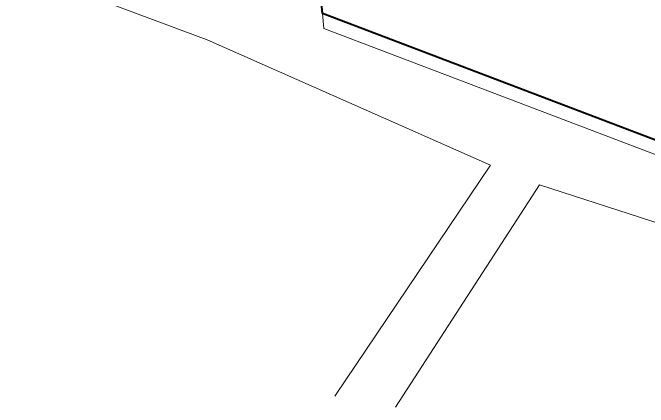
# Model space of a CAD drawing. Header units: metres. Extents: x 141303 to 146299, y 125960 to 127091.
# Drawn here: x 144578.5 to 144671.8, y 125960.3 to 126018.3 of the extents above; entities that cross this region are included whole.
import ezdxf

# ---------------------------------------------------------------- set-up
doc = ezdxf.new("R2010")
doc.units = ezdxf.units.M
doc.header["$MEASUREMENT"] = 0
doc.linetypes.add('ACAD_ISO04W100', pattern=[30, 24, -3, 0, -3])
doc.layers.add('NVMI_ROAD', color=253, linetype='Continuous', lineweight=20)
doc.layers.add('NVMI_SITEBOUNDARY', color=255, linetype='ACAD_ISO04W100', lineweight=40)

msp = doc.modelspace()

# ---------------------------------------------------------------- linework, layer by layer
at = {"layer": 'NVMI_ROAD'}
for p, q in [((144578.54042, 126024.92615), (144607.07216, 126014.27435)), ((144623.95248, 126018.15313), (144624.1682, 126015.93105)), ((144607.07216, 126014.27435), (144648.61147, 125995.90602)), ((144648.61147, 125995.90602), (144625.79294, 125962.00676)), ((144634.68671, 125960.34898), (144655.81387, 125992.98358)), ((144655.81387, 125992.98358), (144692.87903, 125980.96179))]:
    msp.add_line(p, q, dxfattribs=at)
at = {"layer": 'NVMI_ROAD', "linetype": 'ByBlock'}
msp.add_line((144674.28491, 125996.85559), (144624.1682, 126015.93105), dxfattribs=at)
at = {"layer": 'NVMI_SITEBOUNDARY', "linetype": 'ByBlock'}
for p, q in [((144623.95248, 126018.15313), (144620.87845, 126049.8183)), ((144674.99636, 125998.72477), (144623.95248, 126018.15313))]:
    msp.add_line(p, q, dxfattribs=at)

doc.saveas('drawing.dxf')
